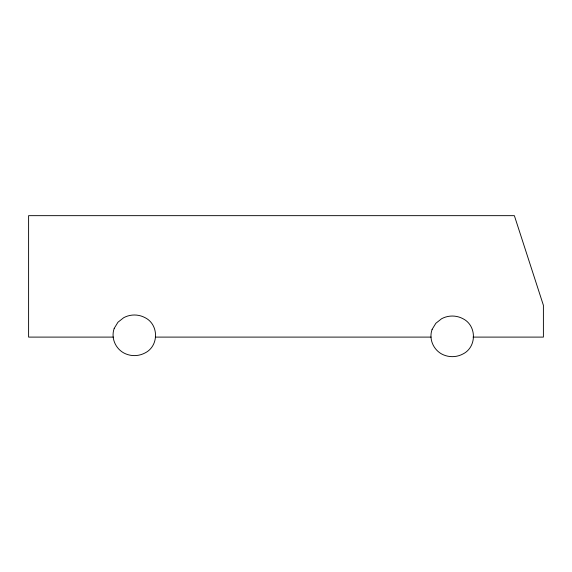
<?xml version="1.0" encoding="UTF-8"?>
<svg xmlns="http://www.w3.org/2000/svg" width="572" height="572" viewBox="0 0 572 572"><rect width="100%" height="100%" fill="white"/><g stroke="black" fill="none" stroke-linecap="round" stroke-linejoin="round"><path stroke-width="0.86" d="M113.385 337.101L28.6 337.101L28.6 215.658L514.371 215.658L543.4 305.312L543.4 337.101L473.037 337.101M155.327 337.101L431.095 337.101M114.214 328.357C110.839 337.602 115.179 348.133 123.666 352.888A22.558 22.558 0 0 0 145.152 352.888C158.98 345.96 158.98 324.646 145.152 317.717A22.558 22.558 0 0 0 123.666 317.717L117.946 322.25L114.214 328.357M432.11 329.4C428.728 338.645 433.068 349.17 441.555 353.932A22.558 22.558 0 0 0 463.048 353.932C476.869 346.997 476.869 325.69 463.048 318.761A22.558 22.558 0 0 0 441.555 318.761L435.843 323.294L432.11 329.4"/></g></svg>
